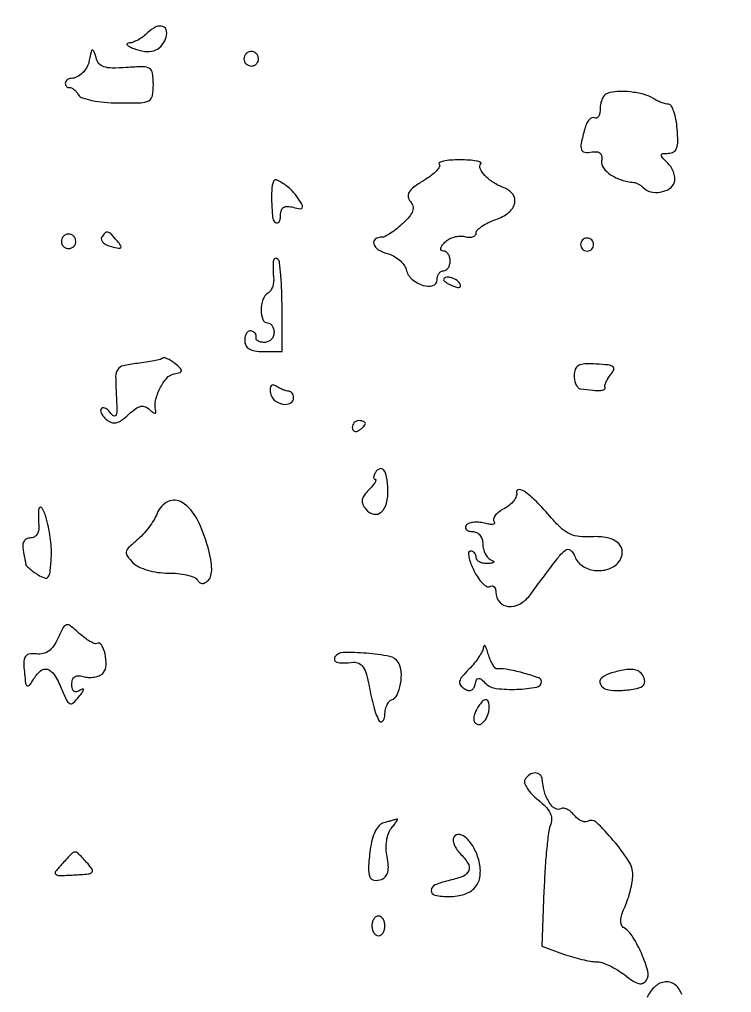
# Model space of a CAD drawing. Extents: x 0 to 5034, y 0 to 2560.
# Drawn here: x 3018 to 3127.1, y 1870.3 to 2019.5 of the extents above; entities that cross this region are included whole.
import ezdxf

# ---------------------------------------------------------------- set-up
doc = ezdxf.new("R2010")
doc.units = 0

msp = doc.modelspace()

# ---------------------------------------------------------------- linework, layer by layer
for points in [[(3315.229798, 2294.725646, 0.000021), (3228.5, 2295.347967, -0.000415)], [(3119.5, 1870, 0.143994), (3118.516517, 1871.45826, 0.19822), (3117.023398, 1871.920225, 0.164412), (3115.417705, 1871.208512, 0.10037), (3114.188154, 1869.513608, 0.029904)]]:
    msp.add_lwpolyline(points, format="xyb")
for points in [[(3037.652048, 2017.509191, -0.03661), (3036.977079, 2016.926436, -0.032527), (3036.198012, 2016.422679, -0.03399), (3035.43482, 2016.062442, -0.08015), (3034.821429, 2015.929715, 0.126529), (3034.507825, 2015.831034, 0.44697), (3034.47567, 2015.647623, 0.110153), (3034.804549, 2015.379341, 0.022024), (3035.5, 2015.0681, 0.060066), (3037.164699, 2014.630999, 0.108113), (3038.56544, 2014.741329, 0.126815), (3039.644222, 2015.397219, 0.101808), (3040.379007, 2016.545294, 0.124892), (3040.522878, 2017.759807, 0.282269), (3039.962558, 2018.451558, 0.202062), (3038.878273, 2018.387519, 0.082096)], [(3028.991001, 2014.75, 0.015593), (3028.889633, 2014.397124, 0.008095), (3028.784075, 2013.951042, 0.00804), (3028.690361, 2013.488947, 0.012121), (3028.625, 2013.083333, -0.100623), (3028.310091, 2012.181927, -0.068192), (3027.630049, 2011.328557, -0.069793), (3026.767449, 2010.709582, -0.121356), (3025.916667, 2010.5, 0.080377), (3025.566533, 2010.443348, 0.091482), (3025.269271, 2010.279687, 0.100741), (3025.070525, 2010.036048, 0.121457), (3025, 2009.75, 0.085922), (3025.048452, 2009.470128, 0.105968), (3025.18747, 2009.245402, 0.116095), (3025.394968, 2009.111081, 0.119662), (3025.638197, 2009.08541, -0.152184), (3025.935035, 2009.034758, -0.051922), (3026.306039, 2008.79443, -0.045864), (3026.685578, 2008.426237, -0.038853), (3027.015512, 2007.974902, 0.176922), (3027.621858, 2007.497474, 0.029101), (3029.087322, 2007.109834, 0.028304), (3030.975121, 2006.836454, 0.019686), (3033.127315, 2006.733384, 0.008363), (3036.586913, 2006.761888, 0.115872), (3037.78862, 2007.076016, 0.230317), (3038.343991, 2007.835068, 0.044761), (3038.5, 2009.574284, 0.034694), (3038.380174, 2011.29909, 0.222637), (3037.915462, 2012.013291, 0.145258), (3036.936217, 2012.281483, 0.012725), (3034.336843, 2012.160192, -0.017935), (3032.166905, 2012.081584, -0.079472), (3030.909538, 2012.282261, -0.141143), (3030.155743, 2012.794989, -0.110426), (3029.702845, 2013.679801, 0.020693), (3029.505234, 2014.331271, 0.062848), (3029.299518, 2014.745004, 0.234549), (3029.12834, 2014.843714, 0.343136)], [(3052.552786, 2014.08541, 0.099038), (3052.401684, 2013.679226, 0.097945), (3052.417584, 2013.244476, 0.097945), (3052.597789, 2012.848514, 0.099038), (3052.91459, 2012.552786, 0.099038), (3053.320774, 2012.401684, 0.097945), (3053.755524, 2012.417584, 0.097945), (3054.151486, 2012.597789, 0.099038), (3054.447214, 2012.91459, 0.099038), (3054.598316, 2013.320774, 0.097945), (3054.582416, 2013.755524, 0.097945), (3054.402211, 2014.151486, 0.099038), (3054.08541, 2014.447214, 0.099038), (3053.679226, 2014.598316, 0.097945), (3053.244476, 2014.582416, 0.097945), (3052.848514, 2014.402211, 0.099038)], [(3108.087565, 2008.195855, 0.138778), (3107.671121, 2007.912448, 0.065617), (3107.319472, 2007.359467, 0.057501), (3107.080739, 2006.640239, 0.051448), (3107, 2005.85765, -0.043846), (3106.936828, 2005.138649, -0.095345), (3106.739646, 2004.62323, -0.173478), (3106.448626, 2004.391835, -0.22409), (3106.11369, 2004.429736, 0.242686), (3105.728818, 2004.459588, 0.113219), (3105.311473, 2004.158964, 0.073287), (3104.921523, 2003.556927, 0.041671), (3104.627345, 2002.738753, 0.012616), (3104.089859, 2000.509953, 0.130511), (3104.134935, 1999.574519, 0.29732), (3104.626471, 1999.17287, 0.068472), (3105.75, 1999.206163, -0.066577), (3106.498803, 1999.23118, -0.164767), (3106.992451, 1999.007072, -0.172705), (3107.234136, 1998.53827, -0.074538), (3107.223565, 1997.825778, 0.206425), (3107.48721, 1996.764508, 0.083896), (3108.596321, 1995.725514, 0.068254), (3110.265636, 1994.921053, 0.059865), (3112.166667, 1994.549157, -0.077096), (3112.475349, 1994.477698, -0.033071), (3112.857813, 1994.294127, -0.031733), (3113.247181, 1994.04066, -0.03624), (3113.583333, 1993.75, 0.139463), (3114.726729, 1993.113043, 0.095599), (3116.219737, 1993.052542, 0.09944), (3117.578809, 1993.546093, 0.165953), (3118.350522, 1994.471061, 0.107774), (3118.453812, 1995.146763, 0.062084), (3118.300073, 1995.959124, 0.057683), (3117.928714, 1996.776861, 0.061045), (3117.386082, 1997.471061, -0.010037), (3116.499526, 1998.393945, -0.205945), (3116.373961, 1998.75, -0.367868), (3116.575781, 1998.957228, -0.023407), (3117.488937, 1999, 0.135876), (3118.257752, 1999.212857, 0.174697), (3118.71833, 1999.776971, 0.087079), (3118.897085, 2000.84999, 0.018485), (3118.810365, 2002.75, 0.024933), (3118.618822, 2004.187883, 0.038172), (3118.29742, 2005.402936, 0.043759), (3117.906572, 2006.272627, 0.267537), (3117.5, 2006.515313, -0.063023), (3117.015762, 2006.584141, -0.024158), (3116.367959, 2006.795497, -0.023463), (3115.678858, 2007.095494, -0.026644), (3115.050498, 2007.447629, 0.078098), (3113.642461, 2008.056577, 0.036331), (3111.678986, 2008.413217, 0.036307), (3109.664372, 2008.482678, 0.071027)], [(3082.329743, 1997.336924, -0.343932), (3082.376929, 1996.954853, -0.055609), (3081.89156, 1996.317363, -0.041766), (3081.042528, 1995.564451, -0.023905), (3079.906928, 1994.797205, 0.021523), (3078.430782, 1993.810084, 0.093801), (3077.716255, 1993.045064, 0.18178), (3077.571367, 1992.346799, 0.135237), (3077.898031, 1991.622865, -0.110479), (3078.272171, 1990.891144, -0.14642), (3078.243773, 1990.147712, -0.094036), (3077.763442, 1989.301893, -0.028161), (3076.737513, 1988.223132, -0.020276), (3075.809367, 1987.419467, -0.024215), (3074.870863, 1986.742815, -0.024018), (3074.038904, 1986.257335, -0.124391), (3073.525, 1986.135549, 0.156222), (3072.528309, 1985.83256, 0.331156), (3072.283776, 1985.10961, 0.174122), (3072.973295, 1984.217873, 0.080649), (3074.336955, 1983.630278, -0.060883), (3075.300197, 1983.259418, -0.053596), (3076.191787, 1982.654376, -0.05656), (3076.883121, 1981.918917, -0.096726), (3077.247278, 1981.16241, 0.150353), (3078.142135, 1979.716681, 0.100147), (3079.846915, 1978.744094, 0.152848), (3081.348208, 1978.720861, 0.3322), (3082, 1979.59362, -0.069385), (3082.074952, 1980.131138, -0.085458), (3082.29375, 1980.586876, -0.100015), (3082.618662, 1980.89159, -0.139383), (3083, 1981, 0.148195), (3083.381354, 1981.115568, 0.098894), (3083.70625, 1981.440625, 0.082425), (3083.925306, 1981.926543, 0.064853), (3084, 1982.5, 0.067535), (3083.922201, 1983.073363, 0.084261), (3083.694668, 1983.559375, 0.099626), (3083.356949, 1983.884383, 0.142866), (3082.960573, 1984, -0.182104), (3082.659142, 1984.113549, -0.258623), (3082.564576, 1984.377419, -0.113216), (3082.738775, 1984.804229, -0.034609), (3083.181045, 1985.348726, -0.077406), (3083.795001, 1985.830091, -0.056957), (3084.593585, 1986.164565, -0.056999), (3085.446316, 1986.310037, -0.077875), (3086.220472, 1986.232094, 0.052599), (3086.901765, 1986.128656, 0.086994), (3087.477264, 1986.20271, 0.124607), (3087.857479, 1986.435541, 0.195795), (3088, 1986.785543, -0.201796), (3088.194066, 1987.24681, -0.042913), (3088.88125, 1987.812281, -0.038515), (3089.851266, 1988.375135, -0.028345), (3091, 1988.850155, 0.080255), (3092.952065, 1989.905435, 0.167554), (3093.891721, 1991.330276, 0.229641), (3093.611146, 1992.711094, 0.140131), (3092.25, 1993.725431, -0.050021), (3090.630763, 1994.531592, -0.060112), (3089.310881, 1995.603253, -0.081662), (3088.587443, 1996.647702, -0.317081), (3088.714286, 1997.380952, 0.528161), (3088.669585, 1997.617921, 0.055618), (3088.025446, 1997.818155, 0.032373), (3086.928975, 1997.956534, 0.015205), (3085.5, 1998, 0.016291), (3084.073854, 1997.953521, 0.035271), (3082.987487, 1997.805221, 0.064903), (3082.370563, 1997.589899, 0.511355)], [(3056.918758, 1994.718615, 0.07851), (3056.641785, 1993.345948, 0.02221), (3056.646175, 1991.158808, 0.01589), (3056.815483, 1988.998117, 0.230783), (3057.213778, 1988.367878, 0.21179), (3057.510978, 1988.327159, 0.17825), (3057.769047, 1988.516924, 0.100289), (3057.943852, 1988.949487, 0.046067), (3058, 1989.557614, -0.081104), (3058.11806, 1990.280653, -0.178127), (3058.463777, 1990.711452, -0.148727), (3059.058257, 1990.861152, -0.051841), (3059.940249, 1990.725876, 0.019382), (3061.018173, 1990.488204, 0.318761), (3061.334143, 1990.636532, 0.259316), (3061.336945, 1991.020976, 0.014521), (3060.711762, 1992.089935, 0.059157), (3059.799349, 1993.226527, 0.042566), (3058.544333, 1994.264695, 0.046285), (3057.389556, 1994.915993, 0.433449)], [(3024.552786, 1986.08541, 0.099038), (3024.401684, 1985.679226, 0.097945), (3024.417584, 1985.244476, 0.097945), (3024.597789, 1984.848514, 0.099038), (3024.91459, 1984.552786, 0.099038), (3025.320774, 1984.401684, 0.097945), (3025.755524, 1984.417584, 0.097945), (3026.151486, 1984.597789, 0.099038), (3026.447214, 1984.91459, 0.099038), (3026.598316, 1985.320774, 0.097945), (3026.582416, 1985.755524, 0.097945), (3026.402211, 1986.151486, 0.099038), (3026.08541, 1986.447214, 0.099038), (3025.679226, 1986.598316, 0.097945), (3025.244476, 1986.582416, 0.097945), (3024.848514, 1986.402211, 0.099038)], [(3030.570264, 1986.11369, 0.223332), (3030.526729, 1985.733869, 0.122195), (3030.784386, 1985.330573, 0.080158), (3031.324453, 1984.961789, 0.045875), (3032.068398, 1984.692364, 0.013137), (3033.170237, 1984.434951, 0.255353), (3033.493575, 1984.533834, 0.361312), (3033.516498, 1984.8178, 0.019963), (3032.934706, 1985.578674, 0.014904), (3032.009628, 1986.628048, 0.150095), (3031.509422, 1986.914775, 0.26591), (3031.084083, 1986.784477, 0.050084)], [(3104, 1985, 0.099038), (3104.076342, 1984.618362, 0.097945), (3104.29375, 1984.29375, 0.097945), (3104.618362, 1984.076342, 0.099038), (3105, 1984, 0.099038), (3105.381638, 1984.076342, 0.097945), (3105.70625, 1984.29375, 0.097945), (3105.923658, 1984.618362, 0.099038), (3106, 1985, 0.099038), (3105.923658, 1985.381638, 0.097945), (3105.70625, 1985.70625, 0.097945), (3105.381638, 1985.923658, 0.099038), (3105, 1986, 0.099038), (3104.618362, 1985.923658, 0.097945), (3104.29375, 1985.70625, 0.097945), (3104.076342, 1985.381638, 0.099038)], [(3056.884846, 1982.416667, 0.026595), (3056.851418, 1981.951847, 0.009293), (3056.8514, 1981.281232, 0.009198), (3056.878735, 1980.541893, 0.010612), (3056.932696, 1979.83859, -0.060393), (3056.91708, 1979.155046, -0.055675), (3056.740011, 1978.474985, -0.059505), (3056.436947, 1977.899643, -0.103752), (3056.04785, 1977.529573, 0.176559), (3055.293642, 1976.573096, 0.077059), (3055.025271, 1974.955175, 0.089686), (3055.270562, 1973.511761, 0.315806), (3056, 1973, -0.148195), (3056.381354, 1972.884432, -0.098894), (3056.70625, 1972.559375, -0.082425), (3056.925306, 1972.073457, -0.064853), (3057, 1971.5, -0.099038), (3056.885486, 1970.927543, -0.097945), (3056.559375, 1970.440625, -0.097945), (3056.072457, 1970.114514, -0.099038), (3055.5, 1970, -0.048983), (3054.943636, 1970.054636, -0.086375), (3054.514063, 1970.220313, -0.131092), (3054.276738, 1970.465217, -0.210722), (3054.25, 1970.75, 0.132821), (3054.267618, 1971.055244, 0.109702), (3054.132812, 1971.353125, 0.09521), (3053.863237, 1971.598012, 0.0758), (3053.5, 1971.75, 0.177831), (3053.119813, 1971.709163, 0.127703), (3052.79375, 1971.427187, 0.093099), (3052.573789, 1970.932092, 0.058172), (3052.5, 1970.3, 0.114672), (3052.678623, 1969.531402, 0.145508), (3053.170752, 1968.998544, 0.099252), (3054.039458, 1968.692941, 0.035118), (3055.361111, 1968.6), (3058.222222, 1968.6), (3058.222222, 1975.355556, 0.008427), (3058.177847, 1977.988292, 0.012266), (3058.042708, 1980.306181, 0.007846), (3057.853691, 1982.219754, 0.169405), (3057.611111, 1982.722222, 0.09735), (3057.369188, 1982.884663, 0.201529), (3057.145687, 1982.884549, 0.183393), (3056.974491, 1982.72151, 0.080694)], [(3083, 1979.606989, 0.2252), (3083.088769, 1979.419896, 0.029412), (3083.455882, 1979.154486, 0.029555), (3083.957462, 1978.875192, 0.020646), (3084.551938, 1978.618443, 0.036408), (3085.131719, 1978.443138, 0.155351), (3085.487528, 1978.474315, 0.32948), (3085.606889, 1978.674071, 0.1144), (3085.492921, 1979.011454, 0.115814), (3084.901891, 1979.603931, 0.080554), (3084.026239, 1979.969265, 0.115534), (3083.291154, 1979.972535, 0.349578)], [(3039.907991, 1967.575164, -0.136253), (3039.591911, 1967.396725, -0.009734), (3038.598815, 1967.170859, -0.013123), (3037.385299, 1966.952643, -0.009512), (3036.024145, 1966.771017, 0.02484), (3033.858102, 1966.414129, 0.195312), (3033.032812, 1965.851049, 0.149645), (3032.717076, 1964.789929, 0.012956), (3032.813505, 1961.937176, -0.009383), (3032.898097, 1959.871788, -0.06515), (3032.789294, 1958.867768, -0.413485), (3032.497881, 1958.689669, -0.188487), (3032.093732, 1958.97104, 0.043839), (3031.674269, 1959.492261, 0.071833), (3031.22814, 1959.840016, 0.104027), (3030.827555, 1959.968945, 0.226107), (3030.530207, 1959.86354, 0.213454), (3030.413059, 1959.556786, 0.093255), (3030.519625, 1959.124627, 0.068165), (3030.83022, 1958.633444, 0.044553), (3031.3066, 1958.160507, 0.088303), (3032.069231, 1957.727315, 0.142514), (3032.809406, 1957.684853, 0.100752), (3033.63766, 1958.061347, 0.030648), (3034.707061, 1958.941712, -0.028451), (3035.775398, 1959.8291, -0.103897), (3036.572062, 1960.193696, -0.156795), (3037.259949, 1960.132376, -0.094376), (3037.947723, 1959.673706, 0.028112), (3038.392971, 1959.28308, 0.120178), (3038.712605, 1959.138526, 0.377457), (3038.866646, 1959.230096, 0.144982), (3038.873303, 1959.5, -0.120399), (3038.836235, 1961.067069, -0.061517), (3039.494341, 1962.934193, -0.062842), (3040.546898, 1964.515534, -0.16782), (3041.702713, 1965.185725, 0.024614), (3042.584236, 1965.403452, 0.311583), (3042.786942, 1965.656527, 0.226437), (3042.649979, 1966.005373, 0.014813), (3041.813716, 1966.741324, 0.027859), (3041.21027, 1967.187205, 0.042075), (3040.636094, 1967.498311, 0.050202), (3040.164101, 1967.650611, 0.254433)], [(3103, 1964.928911, 0.049378), (3103.073975, 1964.181672, 0.064023), (3103.29375, 1963.529899, 0.078578), (3103.617608, 1963.066458, 0.171574), (3104, 1962.875, 0.008087), (3105.950012, 1962.663218, 0.037757), (3107.079261, 1962.644549, 0.100695), (3107.636849, 1962.792676, 0.395769), (3107.75, 1963.096305, -0.167398), (3107.728968, 1963.418081, -0.039963), (3107.913631, 1963.929781, -0.036711), (3108.233127, 1964.515162, -0.029215), (3108.658104, 1965.096305, 0.081815), (3109.076904, 1965.816757, 0.342831), (3108.93963, 1966.264878, 0.127489), (3108.219892, 1966.535281, 0.013332), (3106.408104, 1966.678911, 0.021956), (3104.627201, 1966.694126, 0.110196), (3103.668525, 1966.444358, 0.186985), (3103.172831, 1965.886791, 0.089493)], [(3056.433114, 1962.254763, 0.181578), (3057.03642, 1961.163348, 0.125162), (3058.316778, 1960.532891, 0.169014), (3059.493263, 1960.68232, 0.28474), (3060, 1961.5, 0.073145), (3059.94363, 1961.883267, 0.086253), (3059.779687, 1962.210748, 0.098296), (3059.536062, 1962.43258, 0.131305), (3059.25, 1962.515313, -0.065573), (3058.882319, 1962.571399, -0.023405), (3058.378912, 1962.743341, -0.022752), (3057.837806, 1962.985913, -0.024934), (3057.337785, 1963.270076, 0.088328), (3056.862712, 1963.465604, 0.270633), (3056.544142, 1963.362024, 0.178028), (3056.389263, 1962.969101, 0.042234)], [(3069, 1956.940983, 0.108972), (3069.078288, 1956.586039, 0.182303), (3069.29375, 1956.3746, 0.161196), (3069.6179, 1956.343488, 0.082592), (3070, 1956.5, 0.029505), (3070.382774, 1956.768994, 0.035638), (3070.70625, 1957.066025, 0.038439), (3070.934461, 1957.34829, 0.151918), (3071, 1957.559017, 0.210953), (3070.92554, 1957.727648, 0.081139), (3070.70625, 1957.870461, 0.061769), (3070.382849, 1957.967655, 0.042167), (3070, 1958, 0.105053), (3069.618444, 1957.918938, 0.099167), (3069.29375, 1957.688914, 0.09642), (3069.076123, 1957.345238, 0.093332)], [(3072.541119, 1950.066531, 0.041627), (3072.333035, 1949.657264, 0.090308), (3072.260785, 1949.313294, 0.167752), (3072.330742, 1949.09147, 0.237544), (3072.512412, 1949, -0.475364), (3072.619731, 1948.868181, -0.085628), (3072.485917, 1948.528253, -0.041412), (3072.109966, 1948.011152, -0.018497), (3071.536911, 1947.394054, 0.038472), (3070.795829, 1946.529223, 0.122343), (3070.509858, 1945.829766, 0.146288), (3070.60917, 1945.15383, 0.06417), (3071.098161, 1944.381723, 0.166906), (3072.277422, 1943.663073, 0.243214), (3073.430808, 1943.970663, 0.149293), (3074.254131, 1945.354774, 0.071111), (3074.459355, 1947.437156, 0.03018), (3074.259869, 1949.346726, 0.116991), (3073.802511, 1950.43651, 0.339852), (3073.199059, 1950.613507, 0.163257)], [(3094.193576, 1947.001026, -0.153147), (3094.146409, 1946.403099, -0.06887), (3093.750791, 1945.712418, -0.058773), (3093.09166, 1945.039582, -0.049371), (3092.255926, 1944.492494, 0.040462), (3091.449997, 1943.985156, 0.070016), (3090.88962, 1943.428002, 0.106498), (3090.64954, 1942.913079, 0.246858), (3090.755926, 1942.51309, -0.271505), (3090.809306, 1942.267192, -0.27857), (3090.620783, 1942.104834, -0.078247), (3090.06902, 1942.098528, -0.024175), (3089.250996, 1942.25847, 0.041008), (3088.349045, 1942.403523, 0.050611), (3087.498133, 1942.383397, 0.059056), (3086.816521, 1942.214601, 0.165611), (3086.441979, 1941.90612, 0.159385), (3086.358858, 1941.562686, 0.191145), (3086.504431, 1941.266173, 0.126121), (3086.884171, 1941.065685, 0.05878), (3087.440983, 1941, -0.120016), (3088.041124, 1940.853842, -0.102901), (3088.54665, 1940.442648, -0.092863), (3088.883572, 1939.822476, -0.078276), (3089, 1939.083333, 0.060204), (3089.09311, 1938.312853, 0.059088), (3089.367188, 1937.581524, 0.064373), (3089.771682, 1936.996792, 0.113869), (3090.25, 1936.662281, -0.051902), (3090.648042, 1936.45138, -0.449116), (3090.672067, 1936.275306, -0.185333), (3090.416573, 1936.137165, -0.021021), (3089.75, 1936.078947, -0.055301), (3089.080514, 1936.122799, -0.077299), (3088.514062, 1936.316941, -0.09916), (3088.135046, 1936.624788, -0.174481), (3088, 1937, 0.091186), (3087.929793, 1937.381763, 0.095749), (3087.728764, 1937.70625, 0.099557), (3087.42893, 1937.923382, 0.107488), (3087.076645, 1938, 0.38717), (3086.833633, 1937.778645, 0.070881), (3086.865691, 1937.115663, 0.044958), (3087.144583, 1936.14468, 0.023301), (3087.65513, 1934.98949, 0.030477), (3088.297433, 1933.877182, 0.049331), (3088.9865, 1933.030615, 0.065735), (3089.618666, 1932.542272, 0.276767), (3090.078485, 1932.548506, -0.141228), (3090.428271, 1932.646433, -0.191321), (3090.729305, 1932.524202, -0.137432), (3090.93257, 1932.180341, -0.065271), (3091, 1931.666006, 0.180123), (3091.547885, 1930.194491, 0.193981), (3092.906016, 1929.496482, 0.148966), (3094.674308, 1929.862699, 0.108473), (3096.198321, 1931.188811, -0.002044), (3100.391366, 1936.788774, -0.054304), (3101.670124, 1938.146928, -0.372459), (3102.449685, 1938.142184, -0.124973), (3103.148812, 1937.126759, 0.160839), (3104.267178, 1935.724546, 0.113703), (3106.172315, 1935.024454, 0.109864), (3108.246346, 1935.218161, 0.142476), (3109.820353, 1936.283538, 0.165001), (3110.397887, 1937.791894, 0.217021), (3109.846016, 1939.139064, 0.139434), (3108.144161, 1940.019671, 0.067016), (3105.671152, 1940.184588, -0.040606), (3103.845942, 1940.210001, -0.079054), (3102.439134, 1940.573522, -0.07659), (3101.18621, 1941.36522, -0.036132), (3099.834218, 1942.72602, 0.014376), (3097.448376, 1945.345944, 0.03873), (3095.56621, 1947.016665, 0.134822), (3094.565181, 1947.417077, 0.516958)], [(3039.066545, 1943.75, -0.04455), (3038.569459, 1942.755172, -0.023779), (3037.792475, 1941.619388, -0.023482), (3036.882288, 1940.526581, -0.033654), (3035.970582, 1939.656429, 0.018931), (3034.707996, 1938.520462, 0.157924), (3034.352815, 1937.849763, 0.206957), (3034.509429, 1937.193866, 0.035729), (3035.365, 1936.206429, 0.085285), (3036.258102, 1935.57523, 0.0396), (3037.58814, 1935.065582, 0.036826), (3039.142608, 1934.729141, 0.036401), (3040.735714, 1934.622631, -0.02626), (3042.228767, 1934.553159, -0.032464), (3043.602322, 1934.325984, -0.034198), (3044.695334, 1933.991247, -0.15574), (3045.208359, 1933.58099, 0.079996), (3045.585773, 1933.17334, 0.161295), (3045.993398, 1933.027123, 0.144087), (3046.440801, 1933.146923, 0.059461), (3046.938467, 1933.538467, 0.138148), (3047.327786, 1934.233105, 0.062042), (3047.446086, 1935.281563, 0.044189), (3047.304518, 1936.694113, 0.019326), (3046.880719, 1938.530108, 0.052013), (3045.194185, 1942.885689, 0.127815), (3042.928742, 1945.42931, 0.265937), (3040.761138, 1945.579297, 0.188614)], [(3020.948232, 1944.5, 0.032299), (3020.891532, 1943.996339, 0.011835), (3020.874429, 1943.279688, 0.011675), (3020.892642, 1942.493327, 0.013717), (3020.947704, 1941.75, -0.083548), (3020.90398, 1941.081723, -0.101731), (3020.640328, 1940.514062, -0.112436), (3020.1995, 1940.135701, -0.121939), (3019.651342, 1940, 0.114355), (3019.090074, 1939.869932, 0.135375), (3018.683523, 1939.510069, 0.117931), (3018.48346, 1938.948696, 0.074315), (3018.511973, 1938.25, -0.001051), (3018.645841, 1937.542645, -0.001195), (3018.771045, 1936.864411, -0.001084), (3018.874761, 1936.287867, -0.006688), (3018.923489, 1935.990547, 0.157212), (3019.053178, 1935.729404, 0.020628), (3019.509494, 1935.298525, 0.022324), (3020.111858, 1934.820473, 0.01699), (3020.810958, 1934.350131, 0.05537), (3021.822429, 1933.8645, 0.32112), (3022.358807, 1934.021321, 0.141091), (3022.664561, 1934.776754, 0.01133), (3022.841463, 1936.940013, 0.047641), (3022.74204, 1939.679678, 0.028482), (3022.130954, 1942.884197, 0.068132), (3021.448375, 1944.586061, 0.701686)], [(3023.85922, 1924.590366, -0.04404), (3023.193915, 1923.416301, -0.085188), (3022.442024, 1922.646362, -0.102533), (3021.578659, 1922.257758, -0.088969), (3020.585345, 1922.216891, 0.086384), (3019.39802, 1922.17414, 0.256072), (3018.800376, 1921.660757, 0.109289), (3018.632011, 1920.483139, 0.011997), (3018.905409, 1917.75, 0.123886), (3019.048156, 1917.382193, 0.35275), (3019.294753, 1917.312395, 0.133564), (3019.644244, 1917.588129, 0.027471), (3020.080099, 1918.25, -0.07619), (3021.180728, 1919.612447, -0.264328), (3022.245224, 1919.853148, -0.18265), (3023.301002, 1919.040878, -0.038939), (3024.380778, 1916.945716, 0.011291), (3025.201206, 1915.111537, 0.170813), (3025.685335, 1914.623666, 0.309893), (3026.210551, 1914.703114, 0.034462), (3027.082504, 1915.637675, 0.011669), (3027.655401, 1916.3781, 0.117653), (3027.80661, 1916.734789, 0.568657), (3027.686833, 1916.836379, 0.052625), (3027.25, 1916.632941, -0.084102), (3026.71951, 1916.425238, -0.213737), (3026.324452, 1916.511825, -0.17776), (3026.07753, 1916.887029, -0.057615), (3026, 1917.557614, -0.081206), (3026.118694, 1918.283622, -0.179946), (3026.46631, 1918.713318, -0.148331), (3027.066286, 1918.860147, -0.05036), (3027.963232, 1918.719866, 0.060623), (3028.781966, 1918.608927, 0.057643), (3029.618013, 1918.694142, 0.062168), (3030.345455, 1918.952211, 0.108731), (3030.839648, 1919.353235, 0.163594), (3031.26094, 1920.513948, 0.062319), (3031.085819, 1922.2485, 0.078053), (3030.535109, 1923.623759, 0.400899), (3029.815944, 1923.824, -0.226102), (3029.459323, 1923.807484, -0.031607), (3028.779867, 1924.145508, -0.031015), (3027.976928, 1924.679457, -0.021681), (3027.139808, 1925.373476, 0.016303), (3025.78598, 1926.520656, 0.230107), (3025.182092, 1926.654439, 0.21616), (3024.681477, 1926.265835, 0.014353)], [(3066.345033, 1921.75, 0.220194), (3066.286306, 1921.261575, 0.24989), (3066.622698, 1920.937185, 0.078652), (3067.540995, 1920.825987, 0.015678), (3069.194654, 1920.938327, -0.145733), (3070.012267, 1920.780877, -0.128638), (3070.657642, 1920.196845, -0.07642), (3071.162982, 1919.085721, -0.024122), (3071.572881, 1917.303482, 0.019086), (3072.276307, 1914.097561, 0.055784), (3073.084497, 1911.986434, 0.491426), (3073.617113, 1911.889404, 0.208816), (3073.969591, 1912.666667, -0.043363), (3074.055874, 1913.520558, -0.051668), (3074.287728, 1914.295762, -0.059745), (3074.620336, 1914.88593, -0.155354), (3075.009908, 1915.169969, 0.207067), (3075.866096, 1915.936363, 0.063884), (3076.39715, 1917.624827, 0.061708), (3076.498914, 1919.512137, 0.12164), (3076.04149, 1920.932868, 0.211116), (3074.730151, 1921.832122, 0.025232), (3071.161653, 1922.315091, 0.024073), (3067.571764, 1922.44415, 0.256797)], [(3089.09968, 1923.25, -0.09901), (3088.923256, 1922.629352, -0.026999), (3088.407109, 1921.745015, -0.026198), (3087.699971, 1920.784638, -0.024588), (3086.881966, 1919.881966, 0.019995), (3085.827638, 1918.739764, 0.115096), (3085.452971, 1918.013452, 0.220813), (3085.561031, 1917.44418, 0.097718), (3086.131966, 1916.908298, 0.065209), (3086.748548, 1916.626499, 0.163437), (3087.236777, 1916.638978, 0.175719), (3087.595583, 1916.939634, 0.077518), (3087.823018, 1917.524743, -0.041412), (3088.046402, 1918.25001, -0.279739), (3088.334445, 1918.466133, -0.200706), (3088.737748, 1918.34227, -0.022822), (3089.45717, 1917.685687, 0.170733), (3091.070082, 1916.912136, 0.036001), (3094.239799, 1916.794744, 0.034172), (3097.262411, 1917.108005, 0.364804), (3098, 1917.984406, 0.318054), (3097.617433, 1918.524985, 0.0151), (3095.380562, 1919.238684, 0.0236), (3093.021106, 1919.794777, 0.057858), (3091.245192, 1919.916945, -0.223997), (3090.915018, 1920.054139, -0.046496), (3090.527869, 1920.570515, -0.040517), (3090.15316, 1921.309238, -0.028482), (3089.84968, 1922.190983, 0.015687), (3089.591516, 1923.00843, 0.069847), (3089.361111, 1923.454539, 0.456385), (3089.204889, 1923.469942, 0.185381)], [(3108.75, 1919.310674, 0.104113), (3107.253372, 1918.563403, 0.351971), (3107.0278, 1917.570388, 0.227753), (3108.062565, 1916.751536, 0.072802), (3110.07204, 1916.598064, 0.02031), (3112.338622, 1916.847794, 0.110994), (3113.480341, 1917.292509, 0.258519), (3113.830205, 1917.977327, 0.13072), (3113.541119, 1918.933469, 0.12102), (3112.905289, 1919.557899, 0.114728), (3112.039793, 1919.832306, 0.066411), (3110.762794, 1919.763204, 0.017232)], [(3088.267189, 1914.05623, 0.03738), (3087.809418, 1913.184443, 0.079148), (3087.620545, 1912.447304, 0.116434), (3087.700437, 1911.87609, 0.16303), (3088.027542, 1911.482978, 0.300613), (3088.809167, 1911.506797, 0.119952), (3089.547749, 1912.353107, 0.088177), (3089.966466, 1913.69307, 0.112654), (3089.84104, 1914.97688, 0.26342), (3089.600563, 1915.193785, 0.189227), (3089.235328, 1915.136618, 0.085903), (3088.762671, 1914.737956, 0.035136)], [(3095.475191, 1902.959858, 0.223563), (3095.412962, 1902.414826, 0.061119), (3095.798038, 1901.614183, 0.049356), (3096.51125, 1900.712133, 0.034171), (3097.476962, 1899.839462, -0.032742), (3098.62014, 1898.812334, -0.073307), (3099.303555, 1897.869094, -0.101823), (3099.556225, 1896.982763, -0.12203), (3099.411445, 1896.129604, 0.070597), (3099.117159, 1895.066255, 0.00721), (3098.817534, 1892.463552, 0.00889), (3098.55917, 1889.335815, 0.006981), (3098.386829, 1885.937808), (3098.072345, 1877.375617), (3101.357171, 1876.187808, 0.015154), (3102.744728, 1875.733109, 0.013907), (3104.19739, 1875.348919, 0.014064), (3105.512167, 1875.078817, 0.04365), (3106.413269, 1875, -0.080272), (3107.271259, 1874.861362, -0.029015), (3108.422209, 1874.403774, -0.027887), (3109.646865, 1873.74711, -0.029651), (3110.764894, 1872.970294, 0.021636), (3112.051043, 1872.045773, 0.085696), (3112.941101, 1871.65997, 0.165156), (3113.591449, 1871.718212, 0.151276), (3114.099603, 1872.161161, 0.209101), (3114.297356, 1873.551246, 0.033401), (3113.366048, 1876.203169, 0.036412), (3112.031167, 1878.784252, 0.112637), (3110.667323, 1880.178387, -0.15225), (3110.274973, 1880.647463, -0.109606), (3110.154641, 1881.323916, -0.069934), (3110.324915, 1882.249465, -0.026494), (3110.806856, 1883.47544, 0.026814), (3111.263475, 1884.639186, 0.019657), (3111.648155, 1885.971988, 0.019968), (3111.91288, 1887.266285, 0.041003), (3111.995373, 1888.297053, 0.143942), (3111.352168, 1890.468142, 0.031807), (3109.016995, 1893.620728, 0.027781), (3106.4034, 1896.388961, 0.340334), (3105.046216, 1896.528563, -0.175492), (3104.641937, 1896.444029, -0.075625), (3104.107054, 1896.604974, -0.0616), (3103.529896, 1896.971899, -0.04722), (3103, 1897.5, 0.047102), (3102.470255, 1898.0282, 0.061499), (3101.893536, 1898.39539, 0.075522), (3101.359282, 1898.556776, 0.175823), (3100.955791, 1898.472678, -0.152941), (3100.582162, 1898.377257, -0.096636), (3100.142253, 1898.487788, -0.079713), (3099.7027, 1898.787166, -0.06213), (3099.334411, 1899.233688, -0.021319), (3098.832864, 1900.103705, -0.042426), (3098.526679, 1900.837056, -0.035571), (3098.31802, 1901.691188, -0.011034), (3098.125, 1903, 0.179133), (3097.763338, 1903.696625, 0.190396), (3097.045669, 1903.967693, 0.146172), (3096.179623, 1903.694626, 0.105766)], [(3073.853165, 1896.330542, 0.140256), (3073.133732, 1895.900922, 0.070547), (3072.520187, 1895.028489, 0.05476), (3072.044469, 1893.774681, 0.032117), (3071.742571, 1892.196544, 0.015604), (3071.477518, 1889.373043, 0.1074), (3071.686715, 1888.00358, 0.278912), (3072.345571, 1887.490937, 0.121503), (3073.488934, 1887.634127, 0.128955), (3074.085652, 1888.062749, 0.113452), (3074.430555, 1888.749437, 0.077802), (3074.514284, 1889.741105, 0.031595), (3074.332406, 1891.087972, -0.042536), (3074.190066, 1892.349277, -0.044318), (3074.266666, 1893.598887, -0.048117), (3074.542346, 1894.697026, -0.087876), (3074.997941, 1895.497519, 0.010211), (3075.451033, 1896.066724, 0.022295), (3075.769193, 1896.524571, 0.037241), (3075.927434, 1896.822485, 0.643281), (3075.872445, 1896.883999, -0.007701), (3075.641961, 1896.816088, -0.000904), (3075.125648, 1896.67357, -0.001083), (3074.511017, 1896.506539, -0.000886)], [(3084.579836, 1894.129178, 0.157654), (3084.461616, 1893.647837, 0.070242), (3084.600669, 1893.002247, 0.059404), (3084.957774, 1892.301097, 0.048954), (3085.490809, 1891.652048, -0.054203), (3086.715699, 1890.128313, -0.232434), (3086.84226, 1889.003447, -0.210506), (3086.021123, 1888.138934, -0.045022), (3084, 1887.5, 0.039118), (3081.716279, 1886.807552, 0.295492), (3081.088884, 1885.935337, 0.375396), (3081.668233, 1885.203012, 0.045848), (3083.877555, 1885, 0.077975), (3086.224614, 1885.368264, 0.139419), (3087.836788, 1886.443794, 0.147684), (3088.585293, 1888.155777, 0.091461), (3088.444946, 1890.363329, 0.056663), (3087.687496, 1892.381113, 0.081703), (3086.558182, 1893.912682, 0.145645), (3085.434318, 1894.502263, 0.312379)], [(3024.558233, 1890.064346, 0.014715), (3023.497927, 1888.821073, 0.384051), (3023.520886, 1888.41627, 0.205208), (3024.017469, 1888.220239, 0.005977), (3026.324482, 1888.314346, 0.008394), (3028.496812, 1888.465592, 0.17617), (3029.076772, 1888.735134, 0.367683), (3029.11478, 1889.195948, 0.027711), (3028.26625, 1890.25, 0.009029), (3026.968407, 1891.639627, 0.216152), (3026.484134, 1891.830656, 0.191691), (3025.99258, 1891.605925, 0.006909)], [(3072, 1880.5, 0.064853), (3072.074694, 1879.926543, 0.082425), (3072.29375, 1879.440625, 0.098894), (3072.618646, 1879.115568, 0.148195), (3073, 1879, 0.148195), (3073.381354, 1879.115568, 0.098894), (3073.70625, 1879.440625, 0.082425), (3073.925306, 1879.926543, 0.064853), (3074, 1880.5, 0.064853), (3073.925306, 1881.073457, 0.082425), (3073.70625, 1881.559375, 0.098894), (3073.381354, 1881.884432, 0.148195), (3073, 1882, 0.148195), (3072.618646, 1881.884432, 0.098894), (3072.29375, 1881.559375, 0.082425), (3072.074694, 1881.073457, 0.064853)]]:
    msp.add_lwpolyline(points, format="xyb", close=True)

doc.saveas('drawing.dxf')
